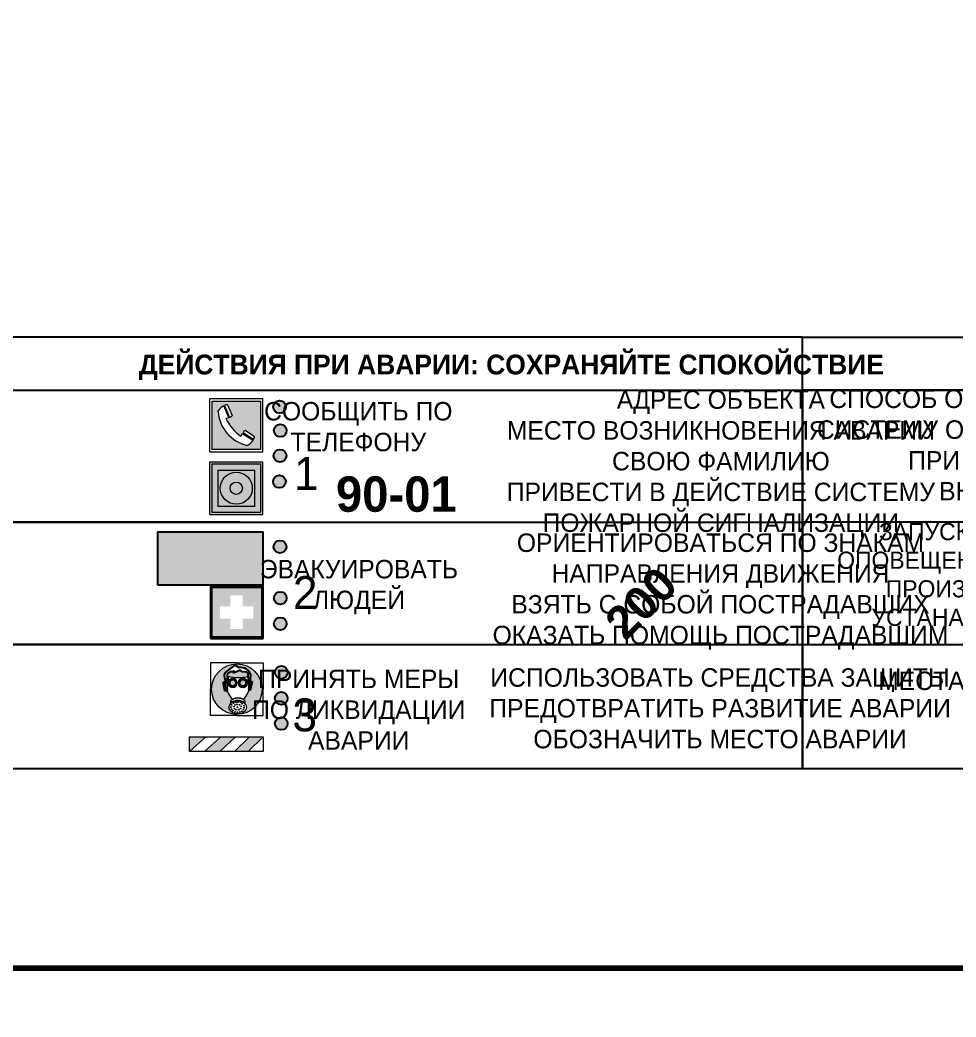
# Model space of a CAD drawing. Header units: millimetres. Extents: x 13114 to 67229, y 22859 to 38520.
# Drawn here: x 35344 to 35486, y 25468.7 to 25619.9 of the extents above; entities that cross this region are included whole.
import ezdxf

# ---------------------------------------------------------------- set-up
doc = ezdxf.new("R2010")
doc.units = ezdxf.units.MM
doc.styles.add('обычный', font='arial.ttf')

# ---------------------------------------------------------------- blocks, each defined once
blk = doc.blocks.new('A$C38D26F80')
h = blk.add_hatch(color=5)
h.dxf.hatch_style = 1
h.paths.add_polyline_path([(-8.77, -4.48, 1), (-0.19, -4.48, 1)])
h.paths.add_polyline_path([(-6.75, -3.58), (-6.75, -3.31), (-6.62, -3.22), (-6.5, -3.22), (-6.42, -3.3), (-6.39, -3.28), (-6.59, -2.23), (-6.59, -2.01), (-6.38, -1.58), (-4.76, -0.4), (-4.13, -0.79, -0.362848), (-2.1, -2.1, -0.201049), (-2.17, -2.48, 0.085434), (-2.26, -3.13), (-1.9, -3.16), (-2.25, -4.7), (-2.4, -4.59), (-2.43, -4.34), (-2.36, -4.34), (-2.14, -3.34), (-2.47, -3.42), (-2.58, -1.95), (-2.77, -1.58), (-3.58, -1.52), (-3.92, -1.26), (-5.05, -1.73), (-4.87, -1.39), (-5.41, -1.6), (-5.41, -1.46), (-6.13, -1.87), (-6.18, -3.5), (-6.56, -3.47), (-6.37, -4.59), (-6.16, -4.43), (-6.16, -4.66), (-6.36, -4.79), (-6.37, -4.8), (-6.51, -4.76)], flags=16)
h.paths.add_polyline_path([(-6.51, -4.76), (-6.36, -4.79), (-6.37, -4.8)], flags=0)
h.paths.add_polyline_path([(-5.92, -2.34, 0.089508), (-2.67, -2.35), (-2.48, -3.88, -0.268602), (-3.4, -6.18, 0.262449), (-5.2, -6.18, -0.268602), (-6.11, -3.88)], flags=16)
edge = h.paths.add_edge_path(flags=16)
edge.add_ellipse((-5.19, -3.41), major_axis=(0, 0.842), ratio=0.848992, start_angle=0, end_angle=360)
edge = h.paths.add_edge_path(flags=0)
edge.add_ellipse((-5.19, -3.39), major_axis=(0, 0.665), ratio=0.853798, start_angle=0, end_angle=360)
edge = h.paths.add_edge_path(flags=0)
edge.add_ellipse((-5.19, -3.4), major_axis=(0, 0.528), ratio=0.864094, start_angle=0, end_angle=360)
edge = h.paths.add_edge_path(flags=16)
edge.add_ellipse((-3.47, -3.4), major_axis=(0, 0.842), ratio=0.848992, start_angle=0, end_angle=360)
h.paths.add_polyline_path([(-3.13, -6.45), (-3.13, -6.84, 0.383174), (-5.57, -6.85), (-5.57, -6.49, -0.369952)], flags=16)
edge = h.paths.add_edge_path(flags=0)
edge.add_ellipse((-3.47, -3.39), major_axis=(0, 0.665), ratio=0.853798, start_angle=0, end_angle=360)
edge = h.paths.add_edge_path(flags=0)
edge.add_ellipse((-3.47, -3.4), major_axis=(0, 0.528), ratio=0.864094, start_angle=0, end_angle=360)
edge = h.paths.add_edge_path(flags=16)
edge.add_ellipse((-4.34, -7.57), major_axis=(-1.48, 0), ratio=0.744955, start_angle=0, end_angle=360)
h.paths.add_polyline_path([(-5.01, -6.85, -1), (-5.15, -6.85, -1)], flags=0)
h.paths.add_polyline_path([(-5.33, -7.14, -1), (-5.47, -7.14, -1)], flags=0)
h.paths.add_polyline_path([(-4.61, -6.71, -1), (-4.74, -6.71, -1)], flags=16)
h.paths.add_polyline_path([(-5.43, -7.51, -1), (-5.57, -7.51, -1)], flags=0)
h.paths.add_polyline_path([(-4.26, -6.67, -1), (-4.4, -6.67, -1)], flags=16)
h.paths.add_polyline_path([(-4.74, -7.14, -1), (-4.88, -7.14, -1)], flags=0)
h.paths.add_polyline_path([(-4.93, -7.43, -1), (-5.07, -7.43, -1)], flags=0)
h.paths.add_polyline_path([(-4.41, -7.07, -1), (-4.54, -7.07, -1)], flags=0)
h.paths.add_polyline_path([(-5.33, -7.87, -1), (-5.46, -7.87, -1)], flags=0)
h.paths.add_polyline_path([(-3.8, -6.71, -1), (-3.94, -6.71, -1)], flags=16)
h.paths.add_polyline_path([(-4.85, -7.78, -1), (-4.98, -7.78, -1)], flags=0)
h.paths.add_polyline_path([(-3.96, -7.14, -1), (-4.1, -7.14, -1)], flags=0)
h.paths.add_polyline_path([(-4.33, -7.53, -1), (-4.47, -7.53, -1)], flags=0)
h.paths.add_polyline_path([(-5.09, -8.12, -1), (-5.23, -8.12, -1)], flags=0)
h.paths.add_polyline_path([(-3.5, -6.94, -1), (-3.64, -6.94, -1)], flags=0)
h.paths.add_polyline_path([(-4.54, -7.97, -1), (-4.68, -7.97, -1)], flags=0)
h.paths.add_polyline_path([(-3.66, -7.39, -1), (-3.8, -7.39, -1)], flags=0)
h.paths.add_polyline_path([(-4.73, -8.35, -1), (-4.86, -8.35, -1)], flags=0)
h.paths.add_polyline_path([(-4.09, -7.96, -1), (-4.23, -7.96, -1)], flags=0)
h.paths.add_polyline_path([(-3.77, -7.74, -1), (-3.91, -7.74, -1)], flags=0)
h.paths.add_polyline_path([(-3.22, -7.27, -1), (-3.35, -7.27, -1)], flags=0)
h.paths.add_polyline_path([(-4.34, -8.4, -1), (-4.47, -8.4, -1)], flags=0)
h.paths.add_polyline_path([(-3.16, -7.61, -1), (-3.3, -7.61, -1)], flags=0)
h.paths.add_polyline_path([(-3.9, -8.35, -1), (-4.04, -8.35, -1)], flags=0)
h.paths.add_polyline_path([(-3.32, -7.91, -1), (-3.46, -7.91, -1)], flags=0)
h.paths.add_polyline_path([(-3.55, -8.23, -1), (-3.69, -8.23, -1)], flags=0)
at = {"color": 5, "lineweight": 5}
for p, q in [((-4.48, 0), (-8.96, 0)), ((-8.96, 0), (-8.96, -4.48)), ((-4.48, 0), (0, 0)), ((0, 0), (0, -4.48)), ((-6.59, -2.01), (-6.38, -1.58)), ((-6.38, -1.58), (-4.76, -0.4)), ((-5.41, -1.46), (-6.13, -1.87)), ((-4.87, -1.39), (-5.41, -1.6)), ((-5.41, -1.6), (-5.41, -1.46)), ((-3.92, -1.26), (-5.05, -1.73)), ((-5.05, -1.73), (-4.87, -1.39)), ((-4.76, -0.4), (-4.13, -0.79)), ((-3.58, -1.52), (-3.92, -1.26)), ((-2.77, -1.58), (-3.58, -1.52)), ((-2.58, -1.95), (-2.77, -1.58)), ((-6.75, -3.31), (-6.62, -3.22)), ((-6.75, -3.58), (-6.75, -3.31)), ((-6.62, -3.22), (-6.5, -3.22)), ((-6.59, -2.23), (-6.59, -2.01)), ((-6.39, -3.28), (-6.59, -2.23)), ((-6.5, -3.22), (-6.42, -3.3)), ((-6.42, -3.3), (-6.39, -3.28)), ((-6.13, -1.87), (-6.18, -3.5)), ((-5.92, -2.34), (-6.11, -3.88)), ((-2.67, -2.34), (-2.48, -3.88)), ((-2.47, -3.42), (-2.58, -1.95)), ((-2.14, -3.34), (-2.47, -3.42)), ((-2.36, -4.34), (-2.14, -3.34)), ((-1.9, -3.16), (-2.26, -3.13)), ((-2.25, -4.7), (-1.9, -3.16)), ((-8.96, -8.96), (-8.96, -4.48)), ((-6.51, -4.76), (-6.75, -3.58)), ((-6.18, -3.5), (-6.56, -3.47)), ((-6.56, -3.47), (-6.37, -4.59)), ((-6.37, -4.8), (-6.51, -4.76)), ((-6.37, -4.59), (-6.16, -4.43)), ((-6.16, -4.66), (-6.37, -4.8)), ((-6.16, -4.43), (-6.16, -4.66)), ((-2.43, -4.34), (-2.4, -4.59)), ((-2.43, -4.34), (-2.36, -4.34)), ((-2.4, -4.59), (-2.25, -4.7)), ((0, -8.96), (0, -4.48)), ((-5.57, -6.49), (-5.57, -6.85)), ((-3.13, -6.45), (-3.13, -6.84)), ((-4.48, -8.96), (-8.96, -8.96)), ((-4.48, -8.96), (0, -8.96))]:
    blk.add_line(p, q, dxfattribs=at)
at = {"color": 5}
for p, q in [((-6.59, -2.01), (-6.38, -1.58)), ((-6.38, -1.58), (-4.76, -0.4)), ((-5.41, -1.46), (-6.13, -1.87)), ((-4.87, -1.39), (-5.41, -1.6)), ((-5.41, -1.6), (-5.41, -1.46)), ((-3.92, -1.26), (-5.05, -1.73)), ((-5.05, -1.73), (-4.87, -1.39)), ((-4.76, -0.4), (-4.13, -0.79)), ((-3.58, -1.52), (-3.92, -1.26)), ((-2.77, -1.58), (-3.58, -1.52)), ((-2.58, -1.95), (-2.77, -1.58)), ((-6.75, -3.31), (-6.62, -3.22)), ((-6.75, -3.58), (-6.75, -3.31)), ((-6.62, -3.22), (-6.5, -3.22)), ((-6.59, -2.23), (-6.59, -2.01)), ((-6.39, -3.28), (-6.59, -2.23)), ((-6.5, -3.22), (-6.42, -3.3)), ((-6.42, -3.3), (-6.39, -3.28)), ((-6.13, -1.87), (-6.18, -3.5)), ((-2.47, -3.42), (-2.58, -1.95)), ((-2.14, -3.34), (-2.47, -3.42)), ((-2.36, -4.34), (-2.14, -3.34)), ((-2.26, -3.13), (-1.9, -3.16)), ((-1.9, -3.16), (-2.25, -4.7)), ((-6.51, -4.76), (-6.75, -3.58)), ((-6.18, -3.5), (-6.56, -3.47)), ((-6.56, -3.47), (-6.37, -4.59)), ((-6.37, -4.8), (-6.51, -4.76)), ((-6.36, -4.79), (-6.51, -4.76)), ((-6.37, -4.59), (-6.16, -4.43)), ((-6.16, -4.66), (-6.37, -4.8)), ((-6.16, -4.66), (-6.36, -4.79)), ((-6.16, -4.43), (-6.16, -4.66)), ((-2.4, -4.59), (-2.43, -4.34)), ((-2.43, -4.34), (-2.36, -4.34)), ((-2.25, -4.7), (-2.4, -4.59))]:
    blk.add_line(p, q, dxfattribs=at)
at = {"color": 5, "lineweight": 5}
for centre, radius in [((-4.48, -4.48), 4.29), ((-4.67, -6.71), 0.0678), ((-4.33, -6.67), 0.0678), ((-3.87, -6.71), 0.0678), ((-5.5, -7.51), 0.0678), ((-5.4, -7.14), 0.0678), ((-5.4, -7.87), 0.0678), ((-5.16, -8.12), 0.0678), ((-5.08, -6.85), 0.0678), ((-5, -7.43), 0.0678), ((-4.91, -7.78), 0.0678), ((-4.81, -7.14), 0.0678), ((-4.79, -8.35), 0.0678), ((-4.61, -7.97), 0.0678), ((-4.47, -7.07), 0.0678), ((-4.4, -7.53), 0.0678), ((-4.4, -8.4), 0.0678), ((-4.16, -7.96), 0.0678), ((-4.03, -7.14), 0.0678), ((-3.97, -8.35), 0.0678), ((-3.84, -7.74), 0.0678), ((-3.73, -7.39), 0.0678), ((-3.62, -8.23), 0.0678), ((-3.57, -6.94), 0.0678), ((-3.39, -7.91), 0.0678), ((-3.28, -7.27), 0.0678), ((-3.23, -7.61), 0.0678)]:
    blk.add_circle(centre, radius, dxfattribs=at)
at = {"color": 5}
for centre, radius, start, end in [((-3.89, -2.66), 1.88, 17.387, 97.1599), ((-0.35, -3.07), 1.91, 162.2553, 181.7878), ((-2.6, -2.2), 0.511, 326.3906, 11.8614)]:
    blk.add_arc(centre, radius, start, end, dxfattribs=at)
at = {"color": 5, "lineweight": 5}
for centre, radius, start, end in [((-4.28, 6.66), 9.15, 259.6987, 280.1569), ((-0.47, -3.05), 1.79, 161.5846, 182.4584), ((-2.6, -2.2), 0.513, 326.4781, 11.7739), ((-3.66, -4.24), 2.47, 171.573, 231.7124), ((-4.93, -4.24), 2.47, 308.2876, 8.427), ((-4.33, -7.88), 1.87, 50.358, 131.5662), ((-4.34, -8.2), 1.82, 48.4943, 132.3565), ((-4.3, -7.78), 1.83, 60.5889, 119.4111)]:
    blk.add_arc(centre, radius, start, end, dxfattribs=at)
for centre, major_axis, ratio in [((-5.19, -3.41), (0, 0.842), 0.848992), ((-5.19, -3.39), (0, 0.665), 0.853798), ((-5.19, -3.4), (0, 0.528), 0.864094), ((-3.47, -3.4), (0, 0.842), 0.848992), ((-3.47, -3.39), (0, 0.665), 0.853798), ((-3.47, -3.4), (0, 0.528), 0.864094), ((-4.34, -7.57), (-1.48, 0), 0.744955)]:
    blk.add_ellipse(centre, major_axis=major_axis, ratio=ratio, dxfattribs=at)
blk = doc.blocks.new('A$C47DD6509')
at = {"lineweight": 5}
for points in [[(-8.69, 0), (-11.19, 0), (-11.19, -2.22)], [(-4.22, 0), (-6.45, 0), (-8.91, -2.22), (-6.61, -2.22)], [(0, 0), (-2.09, 0), (-4.36, -2.22), (-2.29, -2.22)]]:
    blk.add_hatch(color=242, dxfattribs=at).paths.add_polyline_path(points)
at = {"color": 242, "lineweight": 5}
for p, q in [((-11.19, -2.22), (-8.69, 0)), ((-11.19, -2.22), (-11.19, 0)), ((-11.19, 0), (-8.69, 0)), ((-11.19, 0), (0, 0)), ((-8.91, -2.22), (-6.45, 0)), ((-6.61, -2.22), (-4.22, 0)), ((-4.36, -2.22), (-2.09, 0)), ((-2.29, -2.22), (0, 0)), ((0, 0), (0, -2.22)), ((0, -2.22), (-11.19, -2.22))]:
    blk.add_line(p, q, dxfattribs=at)
blk = doc.blocks.new('A$C32E8229D')
at = {"true_color": 0xffffff}
blk.add_hatch(color=7, dxfattribs=at).paths.add_polyline_path([(0, 0), (0, -8), (16, -8), (16, 0)])
h = blk.add_hatch(color=126)
h.paths.add_polyline_path([(0.2, -0.2), (15.8, -0.2), (15.8, -7.8), (0.2, -7.8)])
h.paths.add_polyline_path([(13.49, -2.05), (12.08, -2.05), (11.37, -2.63, 0.162397), (11.29, -2.84), (11.29, -3.63), (10.35, -3.63), (10.35, -4.05), (11.68, -4.05), (11.68, -3.48), (12.26, -4.28), (11.29, -5.1), (11.29, -6.78), (11.85, -6.78), (11.85, -5.44), (12.8, -4.64), (12.8, -5.94), (14.46, -5.94), (14.46, -5.39), (13.45, -5.39), (13.45, -3.97), (12.46, -2.59), (13.15, -2.59), (13.69, -3.34), (14.18, -3)], flags=16)
h.paths.add_polyline_path([(10.74, -1.82, 1), (11.8, -1.82, 1)], flags=16)
h.paths.add_polyline_path([(9.39, -3.59), (5.99, -3.59), (6.56, -3.03), (5.91, -3.03), (5.1, -3.83), (5.91, -4.64), (6.56, -4.64), (5.99, -4.09), (9.39, -4.09)], flags=16)
h.paths.add_polyline_path([(4.29, -1.08), (1.72, -1.08), (1.72, -6.6), (4.29, -6.6)], flags=16)
at = {"color": 126}
blk.add_lwpolyline([(16, -8), (0, -8), (0, 0), (16, 0)], close=True, dxfattribs=at)
blk = doc.blocks.new('A$C18900ED3')
h = blk.add_hatch(color=126)
h.paths.add_polyline_path([(-0.18, -0.18), (-7.02, -0.18), (-7.02, -7.02), (-0.18, -7.02)])
h.paths.add_polyline_path([(-5.89, -4.46), (-5.89, -2.77), (-4.46, -2.77), (-4.46, -1.31), (-2.77, -1.31), (-2.77, -2.77), (-1.33, -2.77), (-1.33, -4.46), (-2.77, -4.46), (-2.77, -5.89), (-4.46, -5.89), (-4.46, -4.46)], flags=16)
at = {"color": 126}
for p, q in [((-7.2, 0), (-7.2, -7.2)), ((0, 0), (-7.2, 0)), ((0, -7.2), (0, 0)), ((-7.02, -7.02), (-7.02, -0.18)), ((-7.02, -0.18), (-0.18, -0.18)), ((-0.18, -0.18), (-0.18, -7.02)), ((-7.2, -7.2), (0, -7.2)), ((-0.18, -7.02), (-7.02, -7.02))]:
    blk.add_line(p, q, dxfattribs=at)
blk = doc.blocks.new('A$C456E1F9C')
at = {"lineweight": 5}
h = blk.add_hatch(color=242, dxfattribs=at)
h.paths.add_polyline_path([(0.51, -1.47), (0.51, -13.26), (12.29, -13.26), (12.29, -1.47)])
h.paths.add_polyline_path([(5.42, -4.95, -0.254479), (4.78, -5.4), (3.52, -2.53, -0.209735), (4.23, -2.4)], flags=16)
h.paths.add_polyline_path([(8.53, -8.6), (10.87, -10.17), (10.54, -10.76), (8.03, -9.13, -0.192251)], flags=16)
h.paths.add_polyline_path([(4.61, -5.49, 0.005518), (3.87, -5.72, 0.128647), (7.49, -10.01, 0.00809), (7.83, -9.33), (10.47, -10.97, -0.16736), (8.99, -12.25, -0.327862), (1.95, -3.95, -0.166952), (3.36, -2.62)], flags=16)
at = {"color": 242, "lineweight": 5}
for p, q in [((0, -13.77), (0, -0.97)), ((12.8, -0.97), (0, -0.97)), ((4.23, -2.4), (5.42, -4.95)), ((12.8, -13.77), (12.8, -0.97)), ((4.61, -5.49), (3.36, -2.62)), ((3.52, -2.53), (4.78, -5.4)), ((7.83, -9.33), (10.47, -10.97)), ((8.03, -9.13), (10.54, -10.76)), ((10.81, -10.12), (8.53, -8.6)), ((10.54, -10.76), (10.8, -10.3)), ((10.8, -10.3), (10.81, -10.12)), ((0, -13.77), (12.8, -13.77))]:
    blk.add_line(p, q, dxfattribs=at)
blk.add_lwpolyline([(0.51, -1.47), (12.29, -1.47), (12.29, -13.26), (0.51, -13.26)], close=True, dxfattribs=at)
for centre, radius, start, end in [((4.02, -3.27), 0.891, 76.3284, 123.7092), ((4.59, -5.34), 2.99, 114.2845, 152.1974), ((11.12, -3.31), 9.19, 183.9915, 256.6009), ((14.98, -39.1), 35.17, 107.1487, 108.4135), ((13.86, -0.94), 11.08, 205.5536, 234.8762), ((4.68, -4.59), 0.824, 276.9621, 334.0723), ((-13.31, 0.8), 23.44, 332.5487, 334.4027), ((8.94, -9.5), 0.989, 114.4092, 157.9388), ((7.87, -9.46), 3, 291.9291, 329.9329)]:
    blk.add_arc(centre, radius, start, end, dxfattribs=at)
blk = doc.blocks.new('A$C54414219')
at = {"true_color": 0xffffff}
h = blk.add_hatch(color=7, dxfattribs=at)
h.paths.add_polyline_path([(2.39, -9.45), (2.39, -18.3), (11.23, -18.3), (11.23, -9.45)], flags=0)
h.paths.add_polyline_path([(10.71, -13.87, -1), (2.92, -13.87, -1)], flags=0)
h.paths.add_polyline_path([(8.3, -13.87, -1), (5.33, -13.87, -1)], flags=0)
h.paths.add_polyline_path([(0.41, -7.47), (0.41, -20.27), (13.21, -20.27), (13.21, -7.47)])
h.paths.add_polyline_path([(0.92, -19.77), (12.71, -19.77), (12.71, -7.98), (0.92, -7.98)], flags=16)
h.paths.add_polyline_path([(11.23, -9.45), (11.23, -18.3), (2.39, -18.3), (2.39, -9.45)], flags=0)
at = {"lineweight": 5}
h = blk.add_hatch(color=242, dxfattribs=at)
h.paths.add_polyline_path([(12.71, -7.98), (0.92, -7.98), (0.92, -19.77), (12.71, -19.77)])
h.paths.add_polyline_path([(11.23, -18.3), (2.39, -18.3), (2.39, -9.45), (11.23, -9.45)], flags=16)
h.paths.add_polyline_path([(10.71, -13.87, -1), (2.92, -13.87, -1)], flags=0)
h.paths.add_polyline_path([(8.3, -13.87, -1), (5.33, -13.87, -1)], flags=0)
at = {"true_color": 0xffffff}
h = blk.add_hatch(color=7, dxfattribs=at)
h.paths.add_polyline_path([(2.39, -9.45), (2.39, -18.3), (11.23, -18.3), (11.23, -9.45)])
h.paths.add_polyline_path([(10.71, -13.87, -1), (2.92, -13.87, -1)], flags=16)
h.paths.add_polyline_path([(8.3, -13.87, -1), (5.33, -13.87, -1)], flags=0)
at = {"lineweight": 5}
h = blk.add_hatch(color=242, dxfattribs=at)
h.paths.add_polyline_path([(2.92, -13.87, 1), (10.71, -13.87, 1)])
h.paths.add_polyline_path([(8.3, -13.87, -1), (5.33, -13.87, -1)], flags=16)
at = {"color": 242, "lineweight": 5}
for p, q in [((0.41, -20.27), (0.41, -7.47)), ((0.41, -7.47), (13.21, -7.47)), ((0.41, -7.47), (13.21, -7.47)), ((13.21, -20.27), (13.21, -7.47)), ((0.41, -20.27), (13.21, -20.27))]:
    blk.add_line(p, q, dxfattribs=at)
for points in [[(0.92, -7.98), (12.71, -7.98), (12.71, -19.77), (0.92, -19.77)], [(2.39, -9.45), (11.23, -9.45), (11.23, -18.3), (2.39, -18.3)]]:
    blk.add_lwpolyline(points, close=True, dxfattribs=at)
for radius in [3.89, 1.49]:
    blk.add_circle((6.81, -13.87), radius, dxfattribs=at)

msp = doc.modelspace()

# ---------------------------------------------------------------- hatches: boundary and pattern name
at = {"lineweight": 0}
h = msp.add_hatch(color=256, dxfattribs=at)
h.dxf.hatch_style = 1
h.paths.add_polyline_path([(35384.31, 25561.19, 1), (35382.38, 25561.19, 1)])
h = msp.add_hatch(color=256, dxfattribs=at)
h.dxf.hatch_style = 1
h.paths.add_polyline_path([(35384.42, 25557.6, 1), (35382.48, 25557.6, 1)])
h = msp.add_hatch(color=256, dxfattribs=at)
h.dxf.hatch_style = 1
h.paths.add_polyline_path([(35384.38, 25553.79, 1), (35382.45, 25553.79, 1)])
h = msp.add_hatch(color=256, dxfattribs=at)
h.dxf.hatch_style = 1
h.paths.add_polyline_path([(35384.29, 25549.86, 1), (35382.36, 25549.86, 1)])
h = msp.add_hatch(color=256, dxfattribs=at)
h.dxf.hatch_style = 1
h.paths.add_polyline_path([(35384.38, 25539.98, 1), (35382.45, 25539.98, 1)])
h = msp.add_hatch(color=256, dxfattribs=at)
h.dxf.hatch_style = 1
h.paths.add_polyline_path([(35384.42, 25532.2, 1), (35382.49, 25532.2, 1)])
h = msp.add_hatch(color=256, dxfattribs=at)
h.dxf.hatch_style = 1
h.paths.add_polyline_path([(35384.41, 25528.3, 1), (35382.48, 25528.3, 1)])
h = msp.add_hatch(color=256, dxfattribs=at)
h.dxf.hatch_style = 1
h.paths.add_polyline_path([(35384.57, 25520.94, 1), (35382.64, 25520.94, 1)])
h = msp.add_hatch(color=256, dxfattribs=at)
h.dxf.hatch_style = 1
h.paths.add_polyline_path([(35384.56, 25517, 1), (35382.63, 25517, 1)])
h = msp.add_hatch(color=256, dxfattribs=at)
h.dxf.hatch_style = 1
h.paths.add_polyline_path([(35384.57, 25513.16, 1), (35382.64, 25513.16, 1)])

# ---------------------------------------------------------------- linework, layer by layer
at = {"color": 6, "lineweight": 100}
for points in [[(35149.77, 25476.07), (35749.77, 25476.07), (35749.77, 25871.07), (35149.77, 25871.07)], [(35149.77, 25081.07), (35749.77, 25081.07), (35749.77, 25476.07), (35149.77, 25476.07)]]:
    msp.add_lwpolyline(points, close=True, dxfattribs=at)
for points in [[(35318.9, 25563.72), (35462.67, 25563.72), (35462.67, 25571.77), (35318.9, 25571.77)], [(35462.67, 25571.77), (35584.39, 25571.77), (35584.39, 25506.32), (35462.67, 25506.32)], [(35462.67, 25571.77), (35584.39, 25571.77), (35584.39, 25563.72), (35462.67, 25563.72)], [(35318.9, 25563.72), (35462.67, 25563.72), (35462.67, 25506.32), (35318.9, 25506.32)], [(35462.67, 25563.72), (35584.39, 25563.72), (35584.39, 25543.73), (35462.67, 25543.73)], [(35584.39, 25543.73), (35462.67, 25543.73), (35462.67, 25525.15), (35584.39, 25525.15)]]:
    msp.add_lwpolyline(points, close=True)
for points in [[(35377.32, 25543.73), (35318.9, 25543.73), (35462.67, 25543.73)], [(35377.32, 25525.15), (35318.9, 25525.15), (35462.67, 25525.15)]]:
    msp.add_lwpolyline(points)
for centre in [(35383.35, 25561.19), (35383.45, 25557.6), (35383.41, 25553.79), (35383.33, 25549.86), (35383.41, 25539.98), (35383.45, 25532.2), (35383.45, 25528.3), (35383.6, 25520.94), (35383.6, 25517), (35383.6, 25513.16)]:
    msp.add_circle(centre, 0.966)

# ---------------------------------------------------------------- block references
for name, p, xscale, yscale, zscale in [('A$C456E1F9C', (35372.79, 25563), 0.625, 0.625, 0.625), ('A$C54414219', (35372.53, 25557.52), 0.625, 0.625, 0.625), ('A$C18900ED3', (35380.85, 25534.05), 1.111111111007631, 1.111111111007631, 1.111111111007631), ('A$C38D26F80', (35380.88, 25522.38), 0.8928571427240968, 0.8928571427240968, 0.8928571427240968)]:
    msp.add_blockref(name, p, dxfattribs=dict(xscale=xscale, yscale=yscale, zscale=zscale))
at = {"xscale": -1}
msp.add_blockref('A$C32E8229D', (35380.85, 25542.2), dxfattribs=at)
at = {"color": 242, "true_color": 0xc1121c}
msp.add_blockref('A$C47DD6509', (35380.88, 25511.16), dxfattribs=at)

# ---------------------------------------------------------------- texts
at = {"lineweight": 0, "attachment_point": 5, "style": 'обычный'}
for s, insert, char_height, width in [('{\\fProxima Nova Rg|b1|i0|c204|p2;ДЕЙСТВИЯ ПРИ АВАРИИ: СОХРАНЯЙТЕ СПОКОЙСТВИЕ\\H1.6644x; }', (35418.51, 25567.18), 3, 175.1736), ('\\pi-8.4,l8.4,t8.4;{\\fProxima Nova Rg|b0|i0|c204|p2;АДРЕС ОБЪЕКТА\\PМЕСТО ВОЗНИКНОВЕНИЯ АВАРИИ\\PСВОЮ ФАМИЛИЮ\\PПРИВЕСТИ В ДЕЙСТВИЕ СИСТЕМУ \\PПОЖАРНОЙ СИГНАЛИЗАЦИИ}', (35450.29, 25552.56), 2.8, 126.6484), ('{\\fProxima Nova Rg|b0|i0|c204|p2;СПОСОБ ОПОВЕЩЕНИЯ АВТОМАТИЧЕСКИЙ ЧЕРЕЗ РЕЧЕВУЮ СИСТЕМУ ОПОВЕЩЕНИЯ И УПРАВЛЕНИЯ ЭВАКУАЦИЕЙ ЛЮДЕЙ ПРИ ПОЖАРЕ , А ТАК ЖЕ ВРУЧНУЮ, ИСПОЛЬЗУЯ ВНУТРЕННЮЮ ГРОМКУЮ СВЯЗЬ СИСТЕМЫ ТЕХНОЛОГИЧЕСКОГО ОПОВЕЩЕНИЯ.}', (35524.29, 25552.68), 2.8, 118.5618), ('{\\fProxima Nova Rg|b0|i0|c204|p2;СООБЩИТЬ ПО \\PТЕЛЕФОНУ}', (35395.29, 25558.18), 2.8, 126.6484), ('{\\fProxima Nova Rg|b0|i0|c204|p2;1\\H1.1667x; }', (35387.39, 25551.11), 5, 126.6484), ('{\\fProxima Nova Rg|b1|i0|c204|p2;\\H1.0714x;90-01\\fProxima Nova Rg|b0|i0|c204|p2;\\H0.93331x; \\H1.3449x; }', (35401.06, 25547.93), 5, 126.6484), ('{\\fProxima Nova Rg|b0|i0|c204|p2;\\P\\pt7.8;ЗАПУСК В РУЧНОМ РЕЖИМЕ АВТОМАТИЧЕСКОЙ СИСТЕМЫ ОПОВЕЩЕНИЯ  И УПРАВЛЕНИЯ ЭВАКУАЦИИ ЛЮДЕЙ ПРИ ПОЖАРЕ ПРОИЗВОДИТСЯ ОТ РУЧНЫХ ПОЖАРНЫХ ИЗВЕЩАТЕЛЕЙ, УСТАНАНОВЛЕННЫХ НА СТЕНАХ ВБЛИЗИ ЭВАКУАЦИОННЫХ ВЫХОДОВ. }', (35525.74, 25535.4), 2.6, 121.7868), ('\\pi-8.4,l8.4,t8.4;{\\fProxima Nova Rg|b0|i0|c204|p2;ОРИЕНТИРОВАТЬСЯ ПО ЗНАКАМ \\PНАПРАВЛЕНИЯ ДВИЖЕНИЯ\\PВЗЯТЬ С СОБОЙ ПОСТРАДАВШИХ\\PОКАЗАТЬ ПОМОЩЬ ПОСТРАДАВШИМ}', (35450.23, 25533.19), 2.8, 126.6484), ('{\\fProxima Nova Rg|b0|i0|c204|p2;ЭВАКУИРОВАТЬ \\PЛЮДЕЙ}', (35395.39, 25533.85), 2.8, 126.6484), ('{\\fProxima Nova Rg|b0|i0|c204|p2;2\\H1.1967x; }', (35387.24, 25533.03), 5, 126.6484), ('{\\fProxima Nova Rg|b0|i0|c204|p2;ПРИНЯТЬ МЕРЫ \\PПО ЛИКВИДАЦИИ \\PАВАРИИ}', (35395.35, 25515.27), 2.8, 126.6484), ('\\pi-8.4,l8.4,t8.4;{\\fProxima Nova Rg|b0|i0|c204|p2;ИСПОЛЬЗОВАТЬ СРЕДСТВА ЗАЩИТЫ \\PПРЕДОТВРАТИТЬ РАЗВИТИЕ АВАРИИ\\PОБОЗНАЧИТЬ МЕСТО АВАРИИ}', (35450.17, 25515.47), 2.8, 126.6484), ('\\pt8.4;{\\fProxima Nova Rg|b0|i0|c204|p2;\\PМЕСТА РАСПОЛОЖЕНИЯ ПОЖАРНЫХ ИЗВЕЩАТЕЛЕЙ ОБОЗНАЧЕНЫ НА НАСТОЯЩЕМ ПЛАНЕ}', (35524.1, 25519.25), 2.8, 118.5618), ('{\\fProxima Nova Rg|b0|i0|c204|p2;3\\H1.1967x; }', (35387.17, 25514.45), 5, 126.6484)]:
    msp.add_mtext(s, dxfattribs=dict(at, insert=insert, char_height=char_height, width=width))
at = {"color": 9, "lineweight": 0, "true_color": 0xc8c8c7, "insert": (35432.28, 25529.1), "char_height": 5, "attachment_point": 1, "rotation": 45, "style": 'обычный'}
msp.add_mtext_dynamic_manual_height_columns('{\\fArial|b1|i0|c204|p34;\\C254;\\c15263976;200}', width=20.2737, gutter_width=12.5, heights=[0], dxfattribs=at)

doc.saveas('drawing.dxf')
